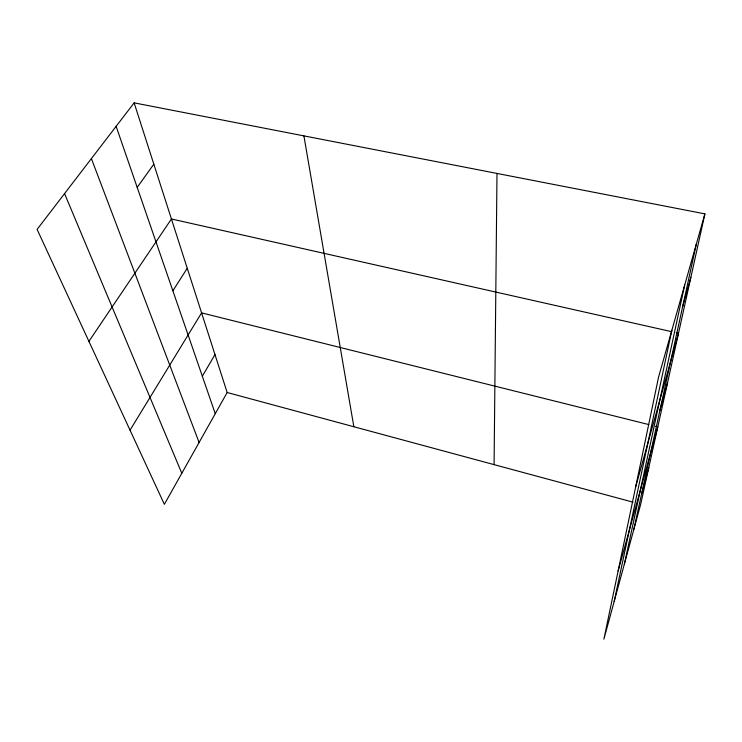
<?xml version="1.0" encoding="UTF-8"?>
<svg xmlns="http://www.w3.org/2000/svg" width="742" height="742" viewBox="0 0 742 742"><rect width="100%" height="100%" fill="white"/><g stroke="black" fill="none" stroke-linecap="round" stroke-linejoin="round"><path stroke-width="1.11" d="M494.079 464.631L496.992 173.433M614.181 601.456L671.872 330.209M624.328 564.263L684.708 285.002M633.77 529.649L696.432 243.71M704.9 213.872L640.698 504.245L603.895 639.14L658.618 376.899L704.9 213.872L134.135 102.86L37.1 229.408L164.362 504.319L227.163 392.509L134.135 102.86M641.635 493.736L648.805 467.571M618.123 570.988L657.811 426.826L655.566 426.26M659.898 410.4L667.568 382.696M635.662 486.9L678.513 333.223L676.259 332.722M682.649 306.567L690.858 277.387M202.334 376.213L214.976 354.565M130.035 430.175L201.592 312.874L648.823 424.582M172.867 290.799L187.262 268.279M88.929 341.357L171.43 218.973L671.751 331.702M137.196 187.392L153.826 164.158M227.163 392.509L632.898 502.139M64.563 193.597L181.799 473.275M91.396 158.602L199.097 442.482M116.132 126.335L215.263 413.702M303.905 135.879L353.851 426.743"/></g></svg>
